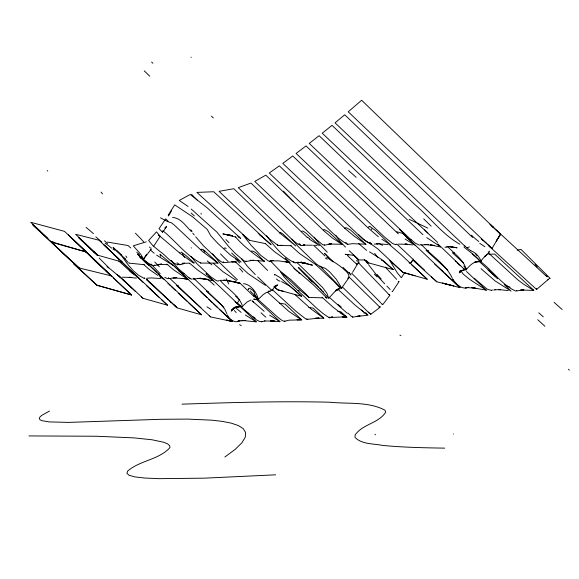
<?xml version="1.0" encoding="UTF-8"?>
<svg xmlns="http://www.w3.org/2000/svg" width="579" height="579" viewBox="0 0 579 579"><rect width="100%" height="100%" fill="white"/><g stroke="black" fill="none" stroke-linecap="round" stroke-linejoin="round"><path stroke-width="0.87" d="M481.098 261.469C479.528 256.635 475.757 252.625 470.966 250.852M298.88 267.621L315.569 284.043L328.792 298.294L326.903 293.242L322.633 287.531L296.933 262.49M272.144 289.203L272.116 290.651L257.662 276.928M149.686 264.263L143.418 259.327L150.895 249.607M193.335 278.94L193.104 278.173M357.236 316.344L368.056 315.229L365.906 312.942L363.684 312.877M201.051 249.795L201.34 249.209L202.122 249.231L205.038 251.076L218.109 263.119L200.841 263.09L200.428 262.577M368.512 227.272L368.845 226.751M191.215 209.048L217.045 232.23L228.944 246.828L235.24 253.421L243.853 260.702L245.749 261.657L246.017 260.897M143.599 259.175L140.617 254.152L133.286 245.836L146.219 241.841M444.925 247.146L446.604 247.247L446.952 246.379M344.758 228.43L345.323 227.793L346.626 227.858L350.671 230.124L366.094 244.425L354.5 236.406L345.308 228.712L279.36 165.855L269.257 173.02L316.496 217.624C326.78 226.317 335.292 237.614 347.234 244.164M219.13 280.518L218.174 281.09L216.38 280.663L211.009 276.957L197.005 263.807L191.106 256.432M296.122 262.54L295.543 262.924M516.685 290.861L516.606 290.383M479.557 261.353L474.874 261.882C488.083 263.742 466.233 249.614 463.938 246.936M200.841 263.09C186.047 255.469 175.741 241.139 162.887 230.739M163.264 278.875L158.233 273.903M346.973 317.299L342.254 316.843L346.076 316.829L329.712 317.502L329.335 316.966M446.981 246.922L451.106 246.828L457.135 247.841L449.774 246.379M164.747 277.232C165.442 277.826 169.712 279.99 168.554 277.616M224.182 248.319L224.891 247.863L226.223 248.442M381.503 260.217L382.263 260.065L383.834 261.122L393.206 269.684L380.417 258.675L369.554 251.872M347.675 278.289C351.113 277.536 347.212 271.58 345.012 270.429C339.627 265.03 332.831 261.491 326.592 257.235M272.571 289.855L295.949 311.292L305.683 318.877L307.058 319.405L319.051 318.052L315.229 318.262L323.835 318.226L313.174 308.108L308.781 307.485M251.583 250.996C256.678 251.206 260.289 258.618 264.516 261.361C254.42 254.507 243.875 246.654 235.696 237.158M491.969 248.579L500.451 234.14L361.629 100.268L348.24 111.805L492.049 248.63L489.718 246.473M165.985 227.055L164.928 227.981L166.6 226.461L163.517 231.093M498.353 237.687L500.603 234.22L489.993 224.167L491.549 225.701M352.524 272.398L357.134 264.675M238.389 304.388L237.238 303.237L238.787 300.667M500.567 234.169L496.181 241.255L498.331 237.752M353.443 255.245L353.161 255.607M143.418 259.341L146.53 254.29M404.88 272.289L401.363 277.739L397.194 272.687L389.776 260.557L402.854 272.325L377.718 248.796L370.162 243.433M168.2 215.106L174.706 204.865L192.518 216.741L206.739 228.973A57.864 1.419 38.9 0 1 207.333 229.573L210.807 235.856L218.196 243.781L230.978 255.505L241.096 262.128L231.636 253.037M153.638 246.299L160.115 236.333L156.511 231.861L148.615 240.495C155.136 248.398 150.974 243.86 159.862 251.445C167.461 256.041 174.236 268.996 184.614 263.199L182.146 263.336M399.061 281.568L392.432 291.628L392.034 291.331M234.343 307.623L233.076 309.418L234.054 308.071M481.004 261.549C482.466 257.214 488.09 255.057 489.494 251.105M272.195 290.412L273.889 288.031M413.623 259.11L410.511 263.445L412.451 260.318L413.42 260.557L436.819 281.814L453.82 285.917L448.218 284.579M348.63 278.159L341.407 288.342L319.941 266M301.572 231.26L302.947 231.079L305.864 232.997L319.449 245.619L309.584 239.308M237.238 303.237L242.087 306.631M441.748 247.588L464.213 269.235L464.517 270.002L462.317 270.393L461.275 271.45L463.388 274.243L469.482 279.252L486.432 290.267L466.486 271.45M234.09 307.818L231.253 311.118L233.655 308.39L237.332 306.486L234.531 307.811L231.412 310.243L235.363 307.015M328.821 298.178L335.053 291.389L338.208 289.218M274.062 287.604L275.966 285.425L274.395 286.96L276.639 285.121L275.032 286.316L277.768 284.948L275.865 285.896L276.719 285.823L275.17 285.751M465.907 269.995C469.258 266.014 473.05 261.766 478.616 261.404M484.905 256.2L484.406 256.743L487.019 254.167M248.536 289.5L248.594 288.458L249.571 288.241L252.972 290.368L254.043 291.852L255.505 296.491L258.299 299.379L262.88 294.892L266.022 292.684L270.733 290.976L270.726 290.332M242.196 306.515L247.153 301.941L250.982 300.023M150.757 264.784C151.741 265.001 154.636 266.564 154.767 264.929M177.789 264.885L177.644 264.277M323.299 230.449L323.683 229.718L324.971 229.812L328.517 231.839L342.203 244.483L332.578 238.157L324.211 231.101L265.804 175.162L254.774 181.401L314.187 237.687L322.011 244.193L324.189 245.228L324.631 244.635M488.56 245.67L536.581 289.464L549.406 278.485M461.521 270.95L459.256 272.839L462.208 270.444L459.494 271.906L463.157 270.154L459.878 271.073L464.047 270.089M547.814 279.816L548.197 279.498M151.032 249.549L150.916 247.899M370.683 314.354C370.915 313.956 384.731 304.482 378.847 307.08M172.593 265.081L156.612 255.122M224.862 457.005L235.212 449.347L241.928 442.754L245.293 437.152L245.619 432.47L243.202 428.619L238.331 425.543L231.311 423.162L222.445 421.403L212.015 420.188L187.69 419.095L160.723 419.297L68.604 422.395L49.266 421.91L41.898 420.672L39.987 419.724L39.292 418.537L39.864 417.09L41.731 415.367L49.505 411.025M307.159 319.391L307.254 319.188A46.11 2.432 35.3 0 0 306.971 318.718M195.731 236.833L203.468 245.814L215.829 257.568L221.077 261.744L223.335 262.685L223.726 262.186M489.125 252.14L488.206 252.126M253.595 295.522L278.238 317.61L282.357 320.708L284.499 321.367L288.892 320.18L301.717 319.854L285.136 304.076L279.368 303.201M315.982 264.813L333.533 281.119L340.278 288.132L340.054 288.646L336.015 290.101L339.113 288.95M258.299 299.379C256.982 292.815 251.011 284.427 243.549 283.645M338.787 289.051L335.581 290.824L338.093 289.254L337.296 289.442M256.403 299.423L254.376 299.061M234.531 307.811L240.184 306.53M238.497 320.954L240.003 320.549C236.724 323.104 232.765 321.222 230.174 318.834M265.689 243.643L249.469 240.357L242.507 234.314L251.112 245.33L260.796 255.346L268.207 260.926L269.756 261.368L273.187 260.485L271.001 260.789M465.321 288.06L468.657 287.256C462.18 290.224 456.006 284.303 452.836 279.187M261.578 321.7L265.008 320.896M329.14 317.668L332.556 316.879L329.646 317.849L328.872 317.531L322.814 313.355L316.489 308.014L289.239 282.595L284.376 277.283L280.417 271.826L301.377 291.23L308.991 297.49L306.023 294.103L290.962 279.715L280.511 271.37L270.183 260.709M301.71 245.634L297.903 244.193L292.272 239.684L238.287 187.668L250.975 183.044L307.391 237.629M324.616 245.192L331.651 243.687L329.364 243.962M154.716 265.508L161.693 264.046L158.798 264.408L167.816 264.625M301.254 245.634L304.735 244.931L303.193 245.033M517.228 250.157L521.006 249.397L549.847 278.065M493.692 290.036L495.45 289.71M246.133 261.476L253.624 260.152M223.646 262.671L235.791 261.614L231.788 261.831M352.799 317.126L360.087 315.975L357.192 316.329M347.957 244.324L352.278 243.687L365.631 244.186M516.634 290.94L523.93 289.862L520.63 289.992L533.925 290.419L494.632 254.08L488.777 254.224M168.858 278.542L176.544 277.681L173.092 277.775L187.075 278.897L187.828 279.346L186.098 277.587M239.974 306.798L235.392 307.326L238.866 306.638L238.309 306.566M193.306 279.027L201.13 278.231L197.765 278.427L207.282 279.324L202.614 278.658L213.521 280.88L209.055 276.559M424.639 244.707L428.518 244.352L420.767 245.083L420.615 244.237M369.149 226.664L369.677 226.671A206.348 15.705 59 0 1 369.858 226.309M237.745 321.15L245.568 320.462L241.935 320.419M146.936 278.217L151.365 277.913L160.803 278.542M269.85 291.157L268.33 291.179M374.172 244.099L378.145 243.839L376.422 243.752L387.821 244.483M491.629 290.448L487.692 289.341A107.39 20.439 67.9 0 1 486.555 288.675L474.201 278.26M275.647 474.823L204.394 478.16L159.001 478.667L144.518 478.022L134.741 476.879L129.066 475.287L126.91 473.325L127.677 471.053C139.952 460.334 159.116 459.784 169.965 447.553L169.604 445.606L167.577 443.861L163.937 442.313L151.959 439.758L134.01 437.89L96.606 436.248L28.95 435.929M297.28 319.746L301.688 319.869M297.027 319.746L301.094 319.557L288.733 311.328L267.788 292.431M296.079 262.685L300.226 262.555L305.857 263.293L301.044 262.511L306.515 263.669L300.906 262.273L312.494 265.211L300.783 262.106L306.696 263.742M182.03 404.156C231.267 402.564 280.554 400.986 329.827 402.224C348.015 404.099 368.331 401.377 384.941 410.178L385.737 412.11C378.912 423.235 362.411 424.11 355.065 435.061L355.093 437.536C362.172 444.556 373.593 443.521 382.712 445.439C403.31 447.393 424.009 447.806 444.686 448.139M182.161 263.358L189.709 263.156M261.39 321.721C255.99 321.273 252.582 315.989 248.434 313.167M279.628 233.113L279.766 232.432L280.446 232.432L282.899 234.025L295.768 245.952L280.808 233.873L233.8 188.711L219.05 191.338L269.09 238.671L278.036 245.467L282.161 245.366L278.079 245.38L277.399 244.671M494.929 289.761L500.524 289.717L498.678 289.536L508.282 290.615M144.663 278.492L144.699 277.696M308.86 297.468L322.308 297.83M270.277 260.89L278.933 260.868L289.985 262.678L285.708 258.451M303.374 245.149L312.414 245.235M219.984 280.337L227.764 280.41L223.74 280.171L233.786 281.64L228.763 280.902M328.604 244.056L341.675 244.229M264.437 320.969L274.88 321.142L270.567 320.889L280.004 321.692L256.671 299.676L253.399 299.14M398.453 244.135L407.088 244.273L412.458 244.968M122.372 277.203L131.115 277.421L129.182 277.348L136.42 278.152M291.165 245.706L278.036 245.467M232.099 261.809L236.478 261.925M150.815 249.614L150.243 249.484M230.406 235.074L227.844 234.987L232.62 235.776M353.226 255.216L345.323 254.362M250.106 260.253L264.017 261.1M314.81 245.293L317.126 245.467M454.703 252.922L452.315 252.733L463.67 263.054M129.667 263.192L144.258 264.683M242.717 320.484L256.396 321.888L237.687 304.228M425.312 244.642L434.706 245.489L430.211 244.931L441.017 247.067L426.701 237.585M428.474 250.577L426.057 250.36L447.842 270.082M486.244 290.166L475.446 288.219L466.124 287.502M407.088 244.273L405.119 244.041L407.565 244.352M345.381 254.384L348.775 254.796L345.301 254.261M297.693 262.244L300.226 262.555M298.474 262.345L300.935 262.656M337.745 311.379L340.828 311.784L345.851 316.185M295.015 262.902C283.109 257.46 274.229 246.147 266.608 235.718M237.043 296.455L235.74 296.245L239.496 299.727M107.52 242.08L128.053 245.539L130.745 247.95M451.106 246.828L448.537 246.386L451.982 246.965L449.63 246.364M475.446 288.219L471.407 287.51L475.815 288.299M208.375 291.461L206.37 291.107L223.921 307.34M187.813 279.317L182.573 278.383L187.075 278.897L173.852 269.995L166.803 264.089M210.459 316.894L232.403 321.526L220.78 310.67M192.076 279.273L190.353 278.716M172.585 217.465C180.974 217.928 185.808 226.244 191.331 231.462M515.665 291.042C501.248 284.579 492.164 269.72 479.434 260.767M178.593 285.925L176.544 285.541L207.955 314.455M232.541 235.74L222.864 233.88L234.647 236.797M147.652 279.823L146.255 279.548L168.619 300.146M167.881 283.855L168.576 283.992M371.653 244.302L366.652 241.74L358.589 234.98L282.798 163.365L292.764 155.983L368.092 227.909L378.405 236.76M419.529 245.163L415.556 243.361L409.462 238.244L309.266 143.418L319.101 135.703L422.902 234.669M229.009 280.924L240.394 283.58L240.046 283.189L254.34 296.882M75.284 264.313L73.526 263.923L97.019 285.317L34.262 226.251M289.934 262.577L285.121 261.484L289.609 262.453L274.526 251.72L265.652 243.846M293.864 268.482L295.116 269.394M232.295 321.403L226.642 320.071L232.244 321.41L171.999 264.01L182.826 274.475M79.2 267.983L111.269 275.843L95.528 261.484L83.296 249.281L86.336 252.039L52.059 242.355L50.605 241.074L62.807 253.168L79.2 267.983L32.974 225.036L34.081 226.099M280.062 281.155L278.34 280.62L276.451 278.977M448.132 284.535L442.399 283.08L459.914 287.64M51.061 241.559L54.535 242.442M396.796 231.766L402.868 233.424L442.465 271.023M274.026 286.8L277.631 289.797L283.746 291.44M274.106 286.446L277.768 289.811L301.673 296.318L289.724 286.04L281.604 281.618M240.234 283.392L234.278 281.77L240.068 283.363M368.874 262.967L393.141 269.619M402.796 272.311L415.042 275.785M93.979 251.981L93.689 251.568L97.952 255.274L122.147 262.063L120.338 260.499M131.404 294.863L96.896 285.23L131.672 295.102L114.758 279.281M51.647 241.892L86.314 252.01L85.511 251.228M141.254 296.766L142.991 298.294L167.555 305.227L121.293 261.404M402.854 272.325L427.259 279.273L420.853 273.324M234.915 281.778L240.184 283.334M177.275 307.941L201.586 314.817L145.22 261.346M465.965 270.009L463.765 268.555M370.147 226.78L375.619 230.58L390.485 244.83L381.858 239.207M323.762 318.226L311.234 309.135L294.689 294.349M160.115 236.333L158.523 234.958L179.939 253.226L190.998 261.303M144.07 278.34L138.562 275.271L133.322 270.798L128.531 265.312L120.808 254.789L125.317 258.813M352.734 317.111L350.324 315.562M368.577 242.623L363.199 239.467L358.785 234.806M369.033 242.847L369.713 243.202M129.276 263.199L128.589 262.772M480.91 261.527L472.218 254.007M533.766 290.405L524.111 284.535L517.807 279.838L488.604 253.168M366.637 250.396L358.654 243.52M217.993 263.076L202.708 251.706L174.026 224.811L171 222.495L169.148 222.256L165.753 218.826L159.022 228.691L162.699 232.353L162.511 231.882M279.939 321.692L269.655 315.208M181.205 252.06L186.235 255.773L193.842 262.591M142.991 298.294L120.555 277.16M245.351 314.998L256.012 321.671M160.361 254.586L172.383 264.798M163.025 278.767L159.985 276.776M459.856 244.229C442.233 234.357 430.031 217.364 414.817 204.561L332.006 125.325L322.242 133.206L437.637 242.435M189.261 278.115L178.708 268.967L171.087 260.311M157.929 275.438L149.36 269.532L143.411 264.277M405.061 239.004L414.984 245.293L402.818 233.373M484.826 246.719L479.723 243.303M213.376 280.801L197.685 270.067L189.746 263.358M241.132 312.385L234.792 307.138M97.952 255.274L75.596 234.285L99.023 240.242L121.279 261.209M343.347 314.983L332.86 307.036L322.062 297.215M444.643 273.093L459.921 287.654M111.269 275.843L68.329 234.886L131.505 294.928M409.092 262.823L409.642 263.221M367.108 314.658L355.166 305.22L337.651 289.03M325.564 297.353L327.034 298.192L313.261 284.738L294.776 268.779L288.277 261.817M236.391 280.562L222.893 271.645L213.282 263.279M122.147 262.063L119.144 259.349M210.387 316.843L209.265 315.902M240.336 238.179L238.389 236.724M353.74 255.426L357.077 258.762L358.929 261.694L358.886 262.967L356.65 263.858L357.113 264.632L347.429 255.527M436.783 281.792L431.435 276.842M139.351 256.461L148.767 264.907M113.802 254.695L114.222 255.021M259.197 234.553L262.852 237.585M315.063 264.089L299.423 253.392L290.368 245.272M347.277 313.297L329.429 297.425M301.673 296.318L295.239 290.723M201.543 314.788L196.773 310.402M188.103 206.479L179.266 200.443L190.194 194.486L207.072 207.731L240.69 238.396M388.842 244.048L401.225 254.753L427.23 279.244M134.415 275.097L118.702 260.948M264.183 311.285L252.082 300.819A129.826 0.659 40.8 0 0 253.595 302.122M265.377 285.346L248.145 273.628L235.248 261.744M154.217 253.276L150.345 249.962M459.827 287.582L434.641 264.038M547.141 276.936L496.312 230.095M324.87 255.911L313.478 245.178M114.454 255.209L118.623 258.878M368.845 262.938L364.69 259.971L359.096 259.928L349.18 250.678M237.462 279.823L219.933 262.96L212.573 253.703M167.526 305.205L161.36 299.517M398.374 233.894L306.016 145.922L296.115 153.471L385.173 237.629L392.576 243.506L395.652 244.678L396.318 244.548L396.239 244.012M411.864 265.016L412.957 265.985M263.329 238.005L268.113 242.174M268.533 242.543L271.11 244.743L213.723 191.75L196.925 192.394L249.535 240.415M240.828 306.573L239.677 305.553M160.217 273.831L151.076 264.06M382.133 304.178L382.784 304.612L389.928 295.16L388.987 294.523M176.465 307.268L170.356 301.739M464.988 246.241L335.053 122.835L344.729 114.78L472.623 237.499M294.255 289.84L279.881 277.471L274.475 274.265L274.685 275.068M413.232 266.224L420.426 272.919M367.933 262.149L365.798 260.21M229.487 318.24L227.229 314.838M135.102 291.172L118.637 276.017M486.519 243.332L481.25 238.794L482.799 240.386M495.783 276.74L479.137 261.397M457.164 262.808L459.885 265.32M455.289 261.086L456.23 261.954M208.375 314.838L209.432 315.808M481.033 268.678L495.081 280.924L511.062 291.099L504.28 284.593M378.782 306.11L348.978 276.95M295.464 269.705L295.84 270.053M117.096 274.591L117.87 275.307M487.373 244.114L489.508 246.118M318.761 287.495L304.257 273.976L298.214 267.57M196.267 309.931L188.942 303.106M319.521 288.204L321.801 290.325M322.561 291.027L323.314 291.736M219.267 309.251L220.027 309.968M186.829 301.131L187.545 301.797M154.767 293.365L159.153 297.461M342.877 287.445L369.474 313.34M212.095 302.527L210.43 300.971M212.913 303.302L217.718 307.804M186.105 300.458L178.433 293.264M154.101 292.735L146.892 285.975M95.369 253.407L78.838 237.81L80.141 239.055M96.049 254.043L97.431 255.339M47.941 238.389L30.723 222.278L64.515 231.368L85.229 250.96M397.1 244.287L424.725 270.313M235.009 301.702L236.797 303.389M208.751 299.394L209.591 300.183M200.153 291.302L201.022 292.12M201.89 292.938L207.05 297.794M169.415 284.781L170.255 285.57M171.087 286.359L175.205 290.224M146.299 278.832L175.647 306.363M121.814 255.694L113.064 247.428L113.976 248.297M138.309 277.92L143.056 282.371M113.361 277.971L114.063 278.629M296.245 270.436L297.635 271.746M298.663 272.716L299.748 273.744M169.85 278.419L200.927 307.71M97.381 255.39L80.38 239.272M106.073 271.095L111.942 276.632M421.657 244.772C431.688 255.925 445.83 264.27 452.351 278.282M194.269 278.774L220.961 304.38L224.804 309.179L226.859 313.753M116.517 250.345L121.221 254.89M132.171 271.92L120.309 260.615M132.895 272.615L138.924 278.434M447.401 246.364C453.907 253.349 462.795 259.131 466.044 268.518M220.338 280.649C227.352 288.791 238.092 294.762 242.174 305.111M121.489 255.44L114.215 248.514M156.909 272.651L137.961 254.42L143.136 259.349M119.39 259.595L103.959 244.859L108.309 249.115M342.971 267.346L350.997 274.982L349.492 273.056M322.8 268.642L321.236 267.143M183.109 274.612L185.642 277.037M138.757 255.353C142.007 258.791 145.532 263.561 149.339 265.45M119.013 259.378L108.765 249.556M236.688 302.831L206.023 273.606L206.479 274.062M345.468 247.11L339.591 240.929L335.733 235.183M437.731 243.824L440.974 247.001M333.128 261.925L324.421 253.312L325.97 254.774M327.273 252.191L319.34 244.041L314.325 237.151M267.614 270.429L257.814 260.615M127.879 262.164L124.601 258.466M255.259 274.555L247.168 266.036L241.342 258.466M351.612 273.179L380.721 302.759M326.274 255.078L332.02 261.042M384.702 283.84L376.603 275.083L368.736 264.921M352.271 316.46L352.618 316.822M390.188 289.522L386.888 286.091M396.666 279.375L385.317 267.114M119.115 275.872L119.542 276.321M387.677 293.198L358.032 262.345M99.154 258.046L109.373 268.287L120.186 277.203L119.715 276.516M364.336 259.508L367.31 263.105M192.742 233.134L194.204 234.922M285.49 258.437L285.078 257.923M291.975 239.149L297.693 246.075L315.968 263.655L319.854 266.412L325.434 268.374L329.683 271.898L336.312 279.317L340.937 286.743M536.378 288.61L536.726 289.196M370.473 313.623L370.835 314.267M349.419 272.904L349.202 272.441M162.417 231.672L162.221 231.209M180.047 252.733L179.931 252.263M492.222 226.36A166.339 0.796 41.4 0 1 493.612 227.525M491.716 225.955A179.15 0.68 41.7 0 1 493.438 227.438M547.133 276.422A46.783 3.315 49.8 0 1 545.888 275.336M535.032 264.248A49.635 3.293 48.8 0 1 537.261 267.071M550.209 278.333A45.929 2.164 36.7 0 1 549.912 278.354M562.151 309.512A199.516 0.84 41.4 0 1 554.103 302.383M478.782 241.552A258.422 32.011 59.5 0 1 471.429 235.19M409.129 219.311A270.147 11.869 22.6 0 1 427.83 228.119M510.07 287.162A54.867 3.612 26.9 0 1 506.43 285.737M543.283 316.843A229.422 0.854 41.6 0 1 538.781 312.826M477.067 255.65A170.031 3.51 55 0 1 475.511 253.696M470.85 250.693A146.241 11.211 52.6 0 1 464.763 245.93M469.395 246.922A144.96 19.237 14.3 0 1 466.609 247.718M544.882 326.245A242.652 0.861 42.3 0 1 537.739 319.709M488.039 270.024A318.218 3.394 41.3 0 1 497.607 278.788M492.266 289.833A82.457 5.435 28.1 0 1 492.092 290.173M491.875 290.267A69.864 4.603 28.9 0 1 491.361 290.296M639.18 424.762A258.466 0.449 42.7 0 1 637.964 423.64M466.406 269.199A150.866 4.654 61.7 0 1 463.844 266.014M431.167 226.165A84.136 9.705 49.6 0 1 423.698 218.84M427.917 233.04A176.559 83.441 -85.2 0 1 424.429 229.494M568.448 369.272A222.039 0.362 43.3 0 1 569.345 370.119M348.659 170.602A410.504 4.538 41.4 0 1 356.15 177.297M453.14 280.041A201.253 5.204 70.2 0 1 452.713 279.31M411.213 239.858A74.184 4.198 26.7 0 1 406.972 238.143M405.705 235.19A177.051 84.15 88.6 0 1 399.358 229.349M441.654 270.27A418.798 1.39 43 0 1 443.876 272.383M190.983 57.155A354.616 1.252 45.5 0 1 191.236 57.415M382.545 245.344A164.023 68.025 75 0 1 379.013 243.441M371.812 229.617A168.88 10.429 44.8 0 1 371.356 228.799M369.959 242.312A56.228 2.881 33.8 0 1 371.03 243.346M371.573 243.998A46.096 2.454 30.4 0 1 370.748 243.752M398.801 281.734A119.267 2.432 51 0 1 398.229 281.314M374.656 253.385A115.091 2.063 50.2 0 1 377.826 257.337M381.17 278.948A87.986 1.107 48.2 0 1 377.088 274.526M374.367 274.156A91.453 1.491 44 0 1 377.03 276.834M366.97 262.323A112.615 12.68 63.1 0 1 368.382 264.104M151.597 62.04A391.751 0.579 43.1 0 1 152.892 63.249M211.48 116.155A404.656 1.274 44.6 0 1 213.34 118M345.808 242.42A47.08 2.316 35.5 0 1 347.704 244.49M283.457 191.142A380.208 3.315 45.6 0 1 293.184 201.297M356.577 260.434A141.537 4.95 58.2 0 1 357.388 261.469M389.226 294.834A75.335 2.113 52.5 0 1 388.075 293.719M382.357 304.438A53.254 1.107 49.9 0 1 381.17 303.295M149.737 76.204A364.43 0.68 44.3 0 1 144.251 70.87M309.7 238.859A120.656 65.087 -87 0 1 307.521 237.144M327.106 259.189A202.455 44.069 72.2 0 1 325.412 258.06M379.773 306.747A47.956 2.388 52.2 0 1 379.788 307.413M370.22 313.811A32.352 1.064 48.9 0 1 368.447 312.124M341.885 288.219A269.04 3.228 57.3 0 1 340.959 287.372M298.829 243.361A43.114 2.302 33.5 0 1 300.465 244.837M316.098 264.82A76.37 1.209 34.9 0 1 315.273 264.313M363.207 311.422A29.348 0.391 38.2 0 1 361.332 309.989M347.943 313.065A31.736 0.673 39.7 0 1 349.962 314.86M341.226 307.044A47.55 1.795 40.7 0 1 338.042 304.467M308.831 278.796A45.951 1.296 44.7 0 1 312.204 281.995M294.031 262.026A87.176 4.907 30.1 0 1 293.046 261.722M258.191 233.742A58.957 3.908 52.7 0 1 258.386 233.822M453.227 433.903A259.168 0.384 44.9 0 1 453.386 434.055M345.866 316.532A40.602 0.63 36.6 0 1 340.314 312.674M346.749 316.894A36.093 0.651 38.2 0 1 344.722 315.497M270.379 260.955A63.277 3.749 31 0 1 269.72 261.252M237.368 235.646A46.342 0.384 39.9 0 1 239.055 237.115M235.827 237.252A36.723 3.619 36.7 0 1 235.262 236.449M191.504 194.247A283.384 1.947 45.5 0 1 197.135 200.03M399.894 335.089A190.795 2.519 21.9 0 1 400.907 335.494M298.149 290.361A159.5 3.785 26.8 0 1 299.292 290.882M229.002 242.746A385.578 11.602 48.8 0 1 225.94 239.532M191.135 213.021A201.13 38.873 57.9 0 1 194.298 215.866M235.306 258.69A164.096 7.657 49.6 0 1 239.648 263.011M239.568 268.309A111.711 7.266 53 0 1 242.825 272.029M167.744 221.728A283.876 10.907 29.8 0 1 160.499 217.813M284.709 320.867A44.373 3.46 30.8 0 1 284.868 321.338M256.96 297.432A93.639 8.092 32.5 0 1 250.273 290.882M248.13 289.587A78.845 7.194 31.6 0 1 248.167 289.268M228.097 261.462A106.753 10.306 50 0 1 220.447 253.855M223.277 261.788A48.962 3.061 33.7 0 1 223.436 261.998M203.301 250.034A132.005 6.876 56.1 0 1 204.886 252.14M190.708 229.798A134.002 19.838 65.5 0 1 192.098 231.368M171.522 210.553A180.684 31.715 84.3 0 1 168.315 215.981M191.49 248.015A90.577 2.54 31.4 0 1 191.142 247.805M207.231 260.883A103.655 2.121 40.1 0 1 211.863 264.864M265.848 317.162A175.09 84.266 -18.9 0 1 261.042 312.754M252.43 316.351A51.372 3.46 29.6 0 1 255.209 318.312M261.846 321.714A49.244 3.373 23.2 0 1 261.643 321.837M248.76 313.442A159.963 1.006 40 0 1 240.9 306.631M237.267 303.562A121.785 1.042 39.6 0 1 237.47 303.628M226.295 278.687A101.216 5.254 62.2 0 1 228.763 284.036M193.733 262.511A39.249 1.172 37.1 0 1 191.511 261.694M184.592 257.496A47.948 3.981 51.3 0 1 182.313 253.37M374.946 434.257A314.679 0.963 42.9 0 1 375.518 434.778M207.695 279.237A84.1 1.571 41 0 1 214.237 285.071M236.218 312.508A157.307 16.263 16.5 0 1 234.401 310.482M206.949 306.848A93.291 5.92 29.2 0 1 211.06 309.454M239.626 324.725A205.494 5.124 31.4 0 1 241.233 325.572M201.043 213.282A196.918 3.38 77.5 0 1 201.246 214.23M184.115 273.57A76.906 5.03 28 0 1 179.02 271.45M190.209 278.477A52.457 7.817 56.4 0 1 189.08 277.811M135.428 233.228A80.018 4.661 41.9 0 1 143.672 241.834M150.048 247.617A144.511 7.643 62.4 0 1 149.491 247.023M180.228 264.784A104.647 8.142 27.3 0 1 177 262.815M172.303 264.733A28.385 0.507 38.1 0 1 171.55 264.227M160.767 256.396A50.134 3.018 51.6 0 1 160.05 254.195M139.503 254.601A163.647 1.049 40.4 0 1 136.76 252.285M101.079 192.076A266.152 5.385 51.7 0 1 102.49 193.893M47.217 170.552A239.8 0.883 44.2 0 1 47.767 171.08M159.384 266.745A69.14 11.189 55.2 0 1 154.788 262.048M150.764 264.61A141.848 35.247 -89.6 0 1 149.7 264.046M141.464 256.671A84.093 2.649 39.6 0 1 142.89 258.574M137.505 254.138A85.67 1.375 41.2 0 1 139.054 255.614M141.464 258.625A52.124 0.42 40.3 0 1 139.937 257.358M163.951 279.064A56.156 0.999 31.1 0 1 163.915 279.158M160.991 277.088A40.089 0.608 37.7 0 1 159.797 276.226M171.073 302.412A408.535 1.44 43.2 0 1 169.386 300.87M174.749 305.625A206.175 0.463 42.8 0 1 176.501 307.304M174.055 304.894A186.966 0.413 42.7 0 1 177.131 307.833M144.757 278.557A40.566 2.207 34.8 0 1 144.287 278.499M114.512 250.251A120.917 2.454 38.6 0 1 112.948 249.079M111.754 248.174A120.917 2.454 38.6 0 1 105.168 243.173M126.873 257.546A228.85 14.83 70.9 0 1 125.875 256.019M95.81 236.862A183.058 8.584 37.5 0 1 101.911 242.181M104.473 240.77A241.081 9.416 38.4 0 1 107.651 243.643M86.083 227.352A217.842 10.835 37.1 0 1 93.451 233.634M129.537 270.654A46.009 1.324 41.5 0 1 132.482 273.454M137.165 276.986A39.77 0.485 39.2 0 1 136.079 276.154M152.842 291.44A407.573 0.847 43.4 0 1 149.932 288.711M123.269 279.975A346.488 1.035 43.1 0 1 131.607 287.908M106.999 266.55A56.062 2.562 44.1 0 1 108.548 267.947M40.081 231.18A198.141 0.557 42.5 0 1 32.764 224.565"/></g></svg>
